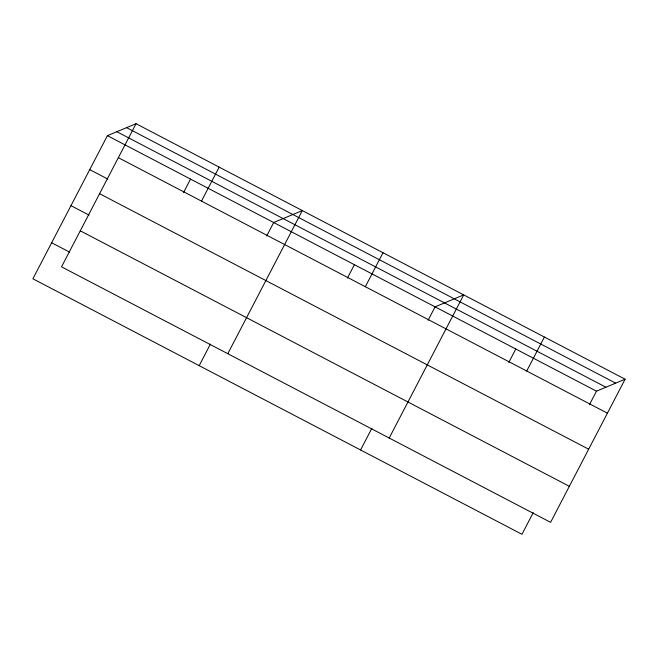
<?xml version="1.0" encoding="UTF-8"?>
<svg xmlns="http://www.w3.org/2000/svg" width="658" height="658" viewBox="0 0 658 658"><rect width="100%" height="100%" fill="white"/><g stroke="black" fill="none" stroke-linecap="round" stroke-linejoin="round"><path stroke-width="0.99" d="M136.033 123.704L61.523 266.835L550.59 522.337L625.1 379.214L136.033 123.704L107.41 135.663L32.9 278.786L521.967 534.296L533.219 512.681M183.566 192.506L190.549 179.099M201.488 201.109L219.172 167.14M199.185 365.659L210.437 344.052M266.712 235.942L273.687 222.536L302.31 210.576L227.808 353.7M347.408 278.104L354.391 264.697M365.33 286.707L383.014 252.738M360.576 449.982L371.828 428.366M428.103 320.265L435.086 306.85L463.709 294.891L389.199 438.022M508.799 362.418L515.782 349.011M526.721 371.022L544.405 337.052M589.494 404.58L596.477 391.165L625.1 379.214M126.583 127.652L615.658 383.153M116.853 131.715L605.919 387.225M107.41 135.663L596.477 391.165M118.35 157.673L607.416 413.183M89.727 169.632L107.797 179.075M99.597 193.699L588.663 449.2M70.974 205.658L89.044 215.1M80.276 230.81L569.343 486.311M51.653 242.769L69.723 252.211"/></g></svg>
